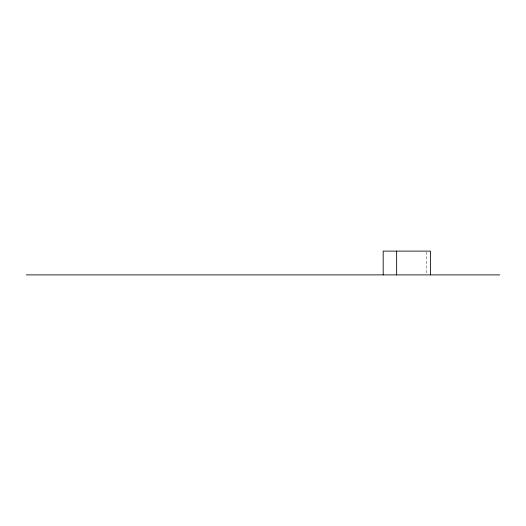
<?xml version="1.0" encoding="UTF-8"?>
<svg xmlns="http://www.w3.org/2000/svg" width="526" height="526" viewBox="0 0 526 526"><rect width="100%" height="100%" fill="white"/><g stroke="black" fill="none" stroke-linecap="round" stroke-linejoin="round"><path stroke-width="0.39" stroke-dasharray="2.63 1.97" d="M426.192 251.934L426.192 274.066"/><path stroke-width="0.79" d="M26.3 274.888L499.7 274.888M430.459 274.888L430.459 251.112L383.184 251.112L383.184 274.888M396.643 251.112L396.643 274.888"/></g></svg>
